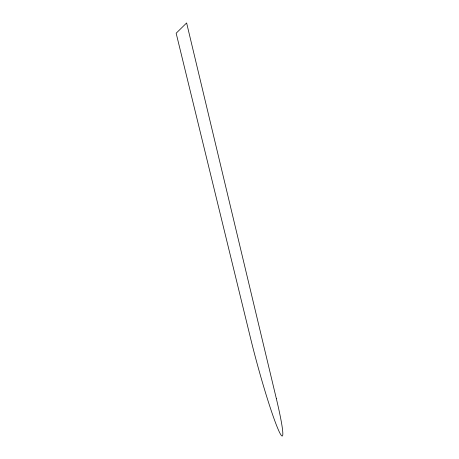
<?xml version="1.0" encoding="UTF-8"?>
<svg xmlns="http://www.w3.org/2000/svg" width="459" height="459" viewBox="0 0 459 459"><rect width="100%" height="100%" fill="white"/><g stroke="black" fill="none" stroke-linecap="round" stroke-linejoin="round"><path stroke-width="0.69" d="M276.312 398.492L186.624 22.95L176.153 33.226L250.798 339.195A71.57 4.877 74.5 0 0 278.171 429.389A71.57 4.877 74.5 0 0 276.318 398.504"/></g></svg>
